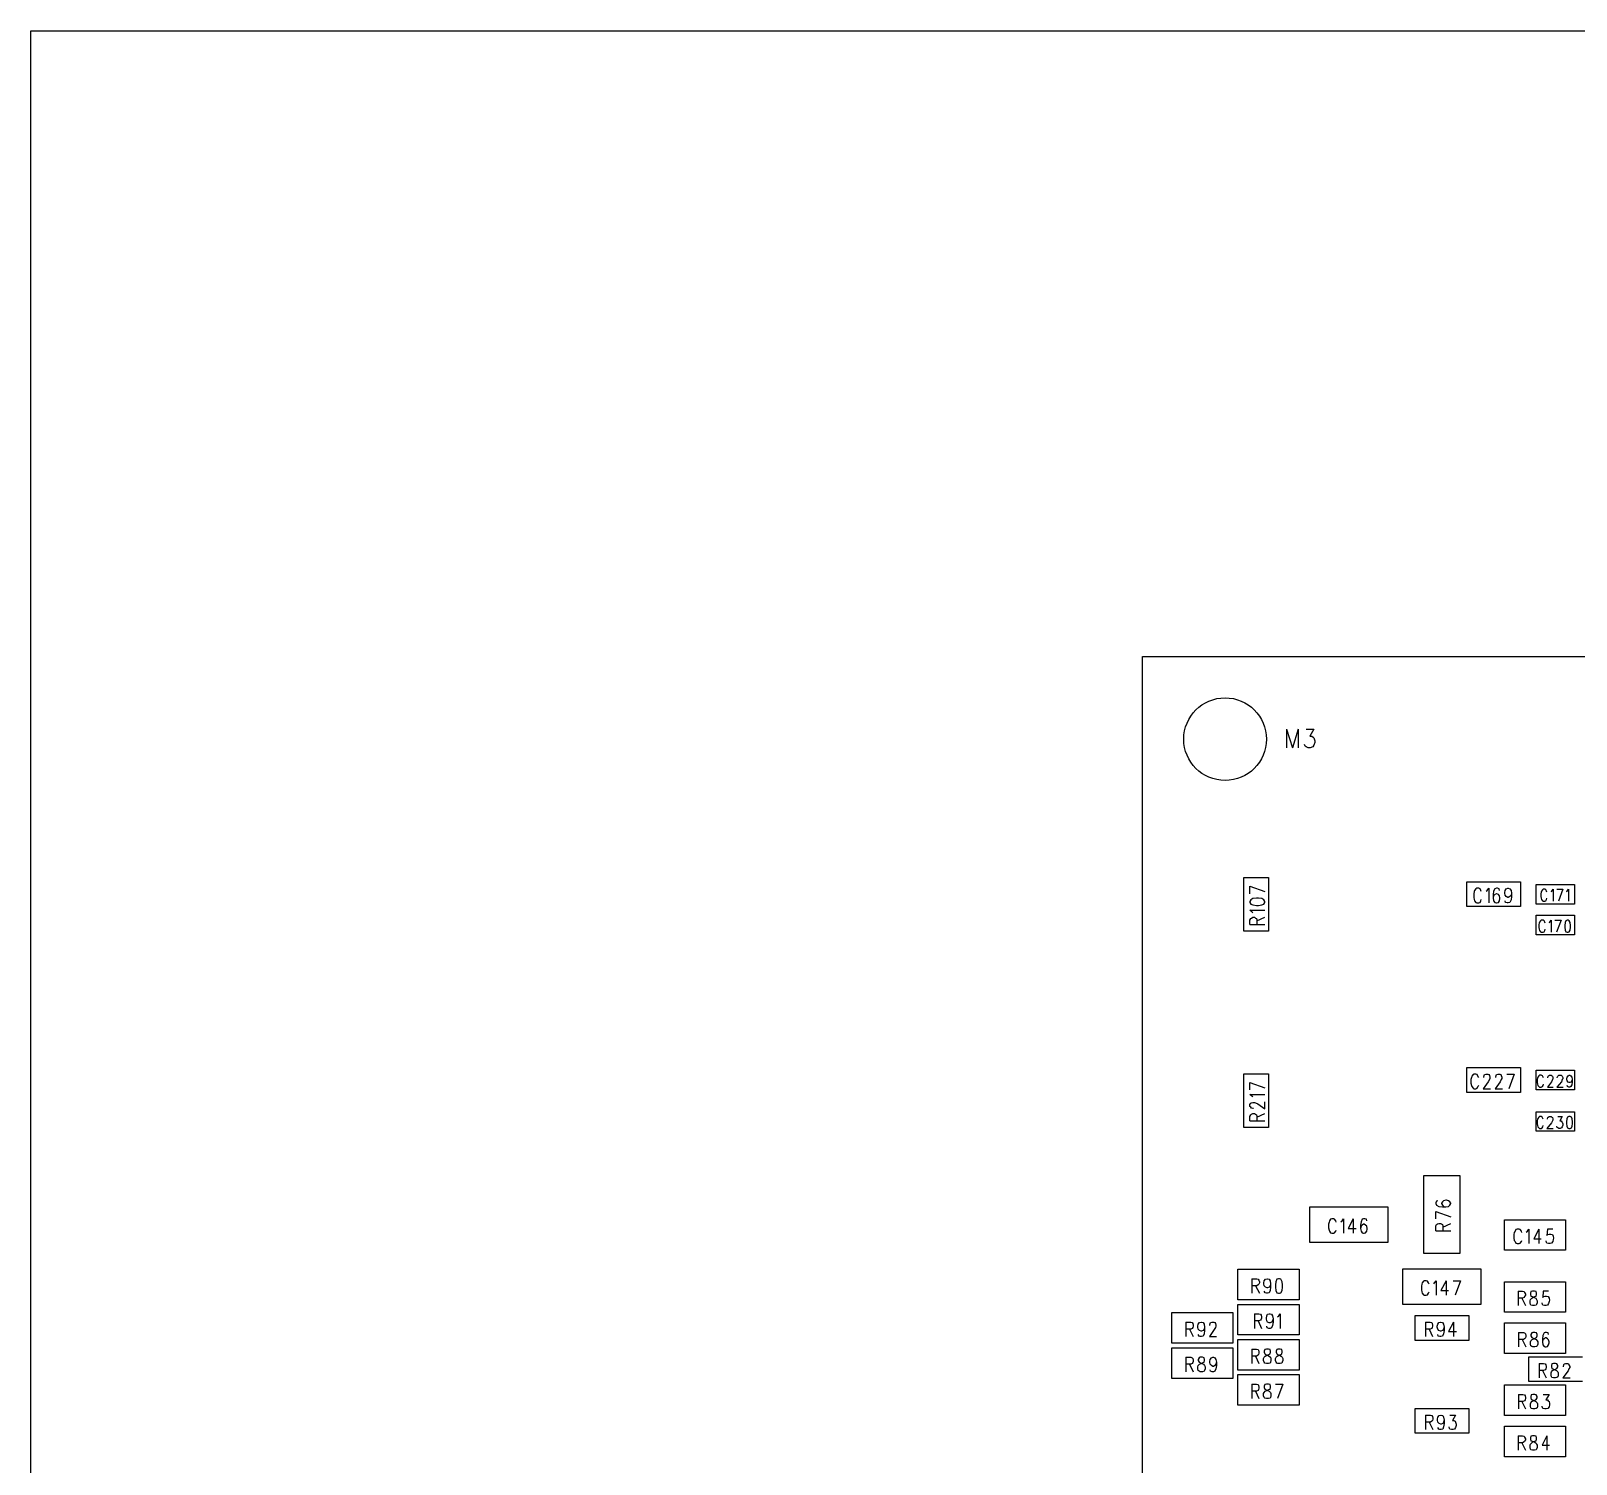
# Model space of a CAD drawing. Extents: x 11.9 to 28.1, y 10.8 to 21.2.
# Drawn here: x 11.892 to 15.631, y 17.73 to 21.199 of the extents above; entities that cross this region are included whole.
import ezdxf

# ---------------------------------------------------------------- set-up
doc = ezdxf.new("R2010")
doc.units = 0
doc.header["$MEASUREMENT"] = 0
doc.layers.add('LAYNR1', color=2, linetype='Continuous')

msp = doc.modelspace()

# ---------------------------------------------------------------- linework, layer by layer
at = {"layer": 'LAYNR1', "color": 7}
for points in [[(11.892, 21.199), (28.092, 21.199)], [(11.892, 10.799), (11.892, 21.199)], [(14.582, 14.285), (14.582, 19.685)], [(14.582, 19.685), (24.932, 19.685)], [(14.931, 19.509), (14.931, 19.464)], [(14.931, 19.509), (14.945, 19.464)], [(14.959, 19.509), (14.945, 19.464)], [(14.959, 19.509), (14.959, 19.464)], [(14.978, 19.509), (14.997, 19.509), (14.987, 19.492), (14.992, 19.492), (14.995, 19.49), (14.997, 19.488), (14.999, 19.481)], [(14.983, 19.464), (14.978, 19.466), (14.976, 19.468), (14.974, 19.472)], [(14.988, 19.464), (14.983, 19.464)], [(14.999, 19.481), (14.999, 19.477), (14.997, 19.47), (14.994, 19.466), (14.988, 19.464)], [(14.827, 19.02), (14.827, 19.15)], [(14.827, 19.15), (14.887, 19.15)], [(14.887, 19.15), (14.887, 19.02)], [(14.842, 19.129), (14.878, 19.116)], [(14.842, 19.111), (14.842, 19.129)], [(15.367, 19.14), (15.497, 19.14)], [(15.367, 19.08), (15.367, 19.14)], [(15.385, 19.116), (15.384, 19.111)], [(15.384, 19.111), (15.384, 19.102)], [(15.386, 19.119), (15.385, 19.116)], [(15.389, 19.123), (15.386, 19.119)], [(15.391, 19.124), (15.389, 19.123)], [(15.396, 19.124), (15.391, 19.124)], [(15.399, 19.123), (15.396, 19.124)], [(15.401, 19.119), (15.399, 19.123)], [(15.402, 19.116), (15.401, 19.119)], [(15.414, 19.117), (15.416, 19.119)], [(15.416, 19.119), (15.42, 19.124)], [(15.42, 19.124), (15.42, 19.089)], [(15.432, 19.117), (15.431, 19.109)], [(15.431, 19.109), (15.431, 19.101)], [(15.435, 19.123), (15.432, 19.117)], [(15.435, 19.109), (15.432, 19.106)], [(15.439, 19.124), (15.435, 19.123)], [(15.439, 19.111), (15.435, 19.109)], [(15.441, 19.124), (15.439, 19.124)], [(15.44, 19.111), (15.439, 19.111)], [(15.444, 19.109), (15.44, 19.111)], [(15.445, 19.123), (15.441, 19.124)], [(15.446, 19.106), (15.444, 19.109)], [(15.446, 19.119), (15.445, 19.123)], [(15.459, 19.114), (15.46, 19.119)], [(15.459, 19.112), (15.459, 19.114)], [(15.46, 19.107), (15.459, 19.112)], [(15.46, 19.119), (15.462, 19.123)], [(15.462, 19.123), (15.466, 19.124)], [(15.466, 19.124), (15.467, 19.124)], [(15.467, 19.124), (15.471, 19.123)], [(15.471, 19.123), (15.474, 19.119)], [(15.474, 19.119), (15.475, 19.112)], [(15.475, 19.112), (15.474, 19.107)], [(15.475, 19.112), (15.475, 19.104)], [(15.497, 19.14), (15.497, 19.08)], [(15.535, 19.133), (15.628, 19.133)], [(15.535, 19.086), (15.535, 19.133)], [(15.561, 19.115), (15.56, 19.117), (15.558, 19.12), (15.556, 19.122), (15.552, 19.122), (15.55, 19.12), (15.548, 19.117), (15.547, 19.115), (15.546, 19.111), (15.546, 19.104), (15.547, 19.1), (15.548, 19.097), (15.55, 19.094), (15.552, 19.093), (15.556, 19.093), (15.558, 19.094), (15.56, 19.097), (15.561, 19.1)], [(15.571, 19.116), (15.573, 19.117), (15.576, 19.122), (15.576, 19.093)], [(15.585, 19.122), (15.599, 19.122)], [(15.599, 19.122), (15.589, 19.093)], [(15.608, 19.116), (15.61, 19.117), (15.613, 19.122), (15.613, 19.093)], [(15.628, 19.133), (15.628, 19.086)], [(14.844, 19.096), (14.842, 19.092)], [(14.842, 19.092), (14.842, 19.09)], [(14.842, 19.09), (14.844, 19.086)], [(14.849, 19.099), (14.844, 19.096)], [(14.844, 19.086), (14.849, 19.084)], [(14.858, 19.1), (14.849, 19.099)], [(14.849, 19.084), (14.858, 19.082)], [(14.863, 19.1), (14.858, 19.1)], [(14.858, 19.082), (14.863, 19.082)], [(14.871, 19.099), (14.863, 19.1)], [(14.863, 19.082), (14.871, 19.084)], [(14.876, 19.096), (14.871, 19.099)], [(14.871, 19.084), (14.876, 19.086)], [(14.878, 19.092), (14.876, 19.096)], [(14.876, 19.086), (14.878, 19.09)], [(14.878, 19.09), (14.878, 19.092)], [(15.497, 19.08), (15.367, 19.08)], [(15.384, 19.102), (15.385, 19.097)], [(15.385, 19.097), (15.386, 19.094)], [(15.386, 19.094), (15.389, 19.09)], [(15.389, 19.09), (15.391, 19.089)], [(15.391, 19.089), (15.396, 19.089)], [(15.396, 19.089), (15.399, 19.09)], [(15.399, 19.09), (15.401, 19.094)], [(15.401, 19.094), (15.402, 19.097)], [(15.432, 19.106), (15.431, 19.101)], [(15.431, 19.101), (15.432, 19.094)], [(15.432, 19.094), (15.435, 19.09)], [(15.435, 19.09), (15.439, 19.089)], [(15.439, 19.089), (15.44, 19.089)], [(15.44, 19.089), (15.444, 19.09)], [(15.444, 19.09), (15.446, 19.094)], [(15.447, 19.101), (15.446, 19.106)], [(15.446, 19.094), (15.447, 19.099)], [(15.447, 19.099), (15.447, 19.101)], [(15.462, 19.104), (15.46, 19.107)], [(15.461, 19.09), (15.46, 19.094)], [(15.465, 19.089), (15.461, 19.09)], [(15.466, 19.102), (15.462, 19.104)], [(15.467, 19.089), (15.465, 19.089)], [(15.467, 19.102), (15.466, 19.102)], [(15.471, 19.104), (15.467, 19.102)], [(15.471, 19.09), (15.467, 19.089)], [(15.474, 19.107), (15.471, 19.104)], [(15.474, 19.096), (15.471, 19.09)], [(15.475, 19.104), (15.474, 19.096)], [(15.628, 19.086), (15.535, 19.086)], [(14.847, 19.067), (14.842, 19.071)], [(14.842, 19.071), (14.878, 19.071)], [(14.842, 19.047), (14.844, 19.051)], [(14.842, 19.036), (14.842, 19.047)], [(14.842, 19.036), (14.878, 19.036)], [(14.844, 19.051), (14.846, 19.052)], [(14.846, 19.052), (14.849, 19.054)], [(14.849, 19.065), (14.847, 19.067)], [(14.849, 19.054), (14.853, 19.054)], [(14.853, 19.054), (14.856, 19.052)], [(14.856, 19.052), (14.858, 19.051)], [(14.858, 19.051), (14.859, 19.047)], [(14.859, 19.045), (14.878, 19.054)], [(14.859, 19.047), (14.859, 19.036)], [(15.535, 19.059), (15.628, 19.059)], [(15.535, 19.011), (15.535, 19.059)], [(15.542, 19.04), (15.541, 19.036), (15.541, 19.029), (15.542, 19.025)], [(15.554, 19.045), (15.552, 19.047), (15.547, 19.047), (15.545, 19.045), (15.543, 19.042), (15.542, 19.04)], [(15.557, 19.04), (15.556, 19.042), (15.554, 19.045)], [(15.566, 19.041), (15.568, 19.042), (15.571, 19.047), (15.571, 19.018)], [(15.58, 19.047), (15.595, 19.047)], [(15.595, 19.047), (15.584, 19.018)], [(15.61, 19.047), (15.607, 19.045), (15.605, 19.041), (15.604, 19.034), (15.604, 19.03), (15.605, 19.023), (15.607, 19.019), (15.61, 19.018)], [(15.61, 19.018), (15.612, 19.018), (15.615, 19.019), (15.617, 19.023), (15.618, 19.03), (15.618, 19.034), (15.617, 19.041), (15.615, 19.045), (15.612, 19.047), (15.61, 19.047)], [(15.628, 19.059), (15.628, 19.011)], [(14.887, 19.02), (14.827, 19.02)], [(15.628, 19.011), (15.535, 19.011)], [(15.542, 19.025), (15.543, 19.022), (15.545, 19.019), (15.547, 19.018), (15.552, 19.018), (15.554, 19.019)], [(15.554, 19.019), (15.556, 19.022), (15.557, 19.025)], [(14.827, 18.545), (14.827, 18.675)], [(14.827, 18.675), (14.887, 18.675)], [(14.887, 18.675), (14.887, 18.545)], [(15.367, 18.69), (15.497, 18.69)], [(15.367, 18.63), (15.367, 18.69)], [(15.396, 18.666), (15.394, 18.669), (15.392, 18.673), (15.389, 18.674), (15.384, 18.674), (15.382, 18.673), (15.379, 18.669), (15.378, 18.666), (15.377, 18.661), (15.377, 18.652), (15.378, 18.647), (15.379, 18.644), (15.382, 18.64), (15.384, 18.639), (15.389, 18.639), (15.392, 18.64), (15.394, 18.644), (15.396, 18.647)], [(15.408, 18.666), (15.408, 18.667), (15.409, 18.671), (15.41, 18.673), (15.413, 18.674), (15.418, 18.674), (15.42, 18.673), (15.422, 18.671), (15.423, 18.667), (15.423, 18.664), (15.422, 18.661), (15.419, 18.656), (15.407, 18.639), (15.424, 18.639)], [(15.437, 18.666), (15.437, 18.667), (15.438, 18.671), (15.439, 18.673), (15.442, 18.674), (15.447, 18.674), (15.449, 18.673), (15.45, 18.671), (15.452, 18.667), (15.452, 18.664), (15.45, 18.661), (15.448, 18.656), (15.436, 18.639), (15.453, 18.639)], [(15.464, 18.674), (15.482, 18.674)], [(15.482, 18.674), (15.469, 18.639)], [(15.497, 18.69), (15.497, 18.63)], [(15.535, 18.684), (15.628, 18.684)], [(15.535, 18.636), (15.535, 18.684)], [(15.553, 18.665), (15.552, 18.667), (15.55, 18.67), (15.547, 18.672), (15.543, 18.672), (15.541, 18.67), (15.539, 18.667), (15.538, 18.665), (15.537, 18.661), (15.537, 18.654), (15.538, 18.65), (15.539, 18.647), (15.541, 18.644), (15.543, 18.643), (15.547, 18.643), (15.55, 18.644), (15.552, 18.647), (15.553, 18.65)], [(15.565, 18.67), (15.567, 18.672), (15.571, 18.672), (15.573, 18.67), (15.574, 18.669), (15.575, 18.666), (15.575, 18.663), (15.574, 18.661), (15.572, 18.656), (15.562, 18.643), (15.576, 18.643)], [(15.563, 18.665), (15.563, 18.666), (15.564, 18.669), (15.565, 18.67)], [(15.599, 18.663), (15.598, 18.661), (15.596, 18.656), (15.585, 18.643), (15.6, 18.643)], [(15.586, 18.665), (15.586, 18.666), (15.587, 18.669)], [(15.587, 18.669), (15.588, 18.67), (15.59, 18.672), (15.595, 18.672), (15.597, 18.67), (15.598, 18.669), (15.599, 18.666)], [(15.599, 18.666), (15.599, 18.663)], [(15.61, 18.658), (15.609, 18.662), (15.609, 18.663), (15.61, 18.667)], [(15.61, 18.667), (15.612, 18.67), (15.615, 18.672), (15.616, 18.672), (15.619, 18.67), (15.621, 18.667)], [(15.621, 18.667), (15.622, 18.662), (15.622, 18.655), (15.621, 18.648)], [(15.622, 18.662), (15.621, 18.658)], [(15.628, 18.684), (15.628, 18.636)], [(14.842, 18.654), (14.878, 18.641)], [(14.842, 18.636), (14.842, 18.654)], [(14.847, 18.621), (14.842, 18.625)], [(14.842, 18.625), (14.878, 18.625)], [(15.497, 18.63), (15.367, 18.63)], [(15.628, 18.636), (15.535, 18.636)], [(15.621, 18.658), (15.619, 18.655), (15.616, 18.654), (15.615, 18.654), (15.612, 18.655), (15.61, 18.658)], [(15.621, 18.648), (15.619, 18.644), (15.616, 18.643), (15.614, 18.643), (15.611, 18.644), (15.61, 18.647)], [(14.842, 18.601), (14.844, 18.604)], [(14.842, 18.596), (14.842, 18.601)], [(14.844, 18.594), (14.842, 18.596)], [(14.844, 18.604), (14.846, 18.605)], [(14.846, 18.592), (14.844, 18.594)], [(14.846, 18.605), (14.849, 18.606)], [(14.849, 18.591), (14.846, 18.592)], [(14.849, 18.619), (14.847, 18.621)], [(14.849, 18.606), (14.853, 18.606)], [(14.851, 18.591), (14.849, 18.591)], [(14.853, 18.606), (14.856, 18.605)], [(14.856, 18.605), (14.861, 18.602)], [(14.861, 18.602), (14.878, 18.59)], [(14.878, 18.59), (14.878, 18.607)], [(14.842, 18.572), (14.844, 18.576)], [(14.842, 18.561), (14.842, 18.572)], [(14.842, 18.561), (14.878, 18.561)], [(14.844, 18.576), (14.846, 18.577)], [(14.846, 18.577), (14.849, 18.579)], [(14.849, 18.579), (14.853, 18.579)], [(14.853, 18.579), (14.856, 18.577)], [(14.856, 18.577), (14.858, 18.576)], [(14.858, 18.576), (14.859, 18.572)], [(14.859, 18.57), (14.878, 18.579)], [(14.859, 18.572), (14.859, 18.561)], [(15.535, 18.583), (15.628, 18.583)], [(15.535, 18.536), (15.535, 18.583)], [(15.552, 18.565), (15.551, 18.567), (15.549, 18.57), (15.547, 18.572), (15.543, 18.572), (15.541, 18.57), (15.539, 18.567), (15.538, 18.565), (15.537, 18.561), (15.537, 18.554), (15.538, 18.55), (15.539, 18.547), (15.541, 18.544), (15.543, 18.543), (15.547, 18.543), (15.549, 18.544), (15.551, 18.547), (15.552, 18.55)], [(15.562, 18.565), (15.562, 18.566), (15.563, 18.569), (15.564, 18.57), (15.566, 18.572), (15.571, 18.572), (15.573, 18.57), (15.574, 18.569), (15.575, 18.566), (15.575, 18.563), (15.574, 18.561), (15.572, 18.556), (15.561, 18.543), (15.576, 18.543)], [(15.587, 18.572), (15.598, 18.572), (15.592, 18.561), (15.595, 18.561), (15.597, 18.559), (15.598, 18.558), (15.599, 18.554), (15.599, 18.551), (15.598, 18.547), (15.596, 18.544), (15.593, 18.543), (15.59, 18.543), (15.587, 18.544), (15.586, 18.545), (15.585, 18.548)], [(15.628, 18.583), (15.628, 18.536)], [(14.887, 18.545), (14.827, 18.545)], [(15.628, 18.536), (15.535, 18.536)], [(15.263, 18.24), (15.263, 18.429)], [(15.263, 18.429), (15.35, 18.429)], [(15.35, 18.429), (15.35, 18.24)], [(15.297, 18.368), (15.294, 18.367), (15.292, 18.363), (15.292, 18.361), (15.294, 18.357), (15.299, 18.354), (15.308, 18.353), (15.316, 18.353), (15.323, 18.354), (15.326, 18.357), (15.328, 18.361), (15.328, 18.362), (15.326, 18.365), (15.323, 18.368), (15.318, 18.369), (15.316, 18.369), (15.311, 18.368), (15.308, 18.365), (15.306, 18.362), (15.306, 18.361), (15.308, 18.357), (15.311, 18.354), (15.316, 18.353)], [(14.987, 18.353), (15.176, 18.353)], [(14.987, 18.267), (14.987, 18.353)], [(15.04, 18.324), (15.037, 18.323)], [(15.045, 18.324), (15.04, 18.324)], [(15.047, 18.323), (15.045, 18.324)], [(15.065, 18.319), (15.069, 18.324)], [(15.069, 18.324), (15.069, 18.289)], [(15.092, 18.324), (15.08, 18.301)], [(15.092, 18.324), (15.092, 18.289)], [(15.117, 18.324), (15.114, 18.323)], [(15.12, 18.324), (15.117, 18.324)], [(15.124, 18.323), (15.12, 18.324)], [(15.176, 18.353), (15.176, 18.267)], [(15.292, 18.342), (15.328, 18.329)], [(15.292, 18.324), (15.292, 18.342)], [(15.034, 18.316), (15.032, 18.311)], [(15.032, 18.311), (15.032, 18.302)], [(15.032, 18.302), (15.034, 18.297)], [(15.035, 18.319), (15.034, 18.316)], [(15.034, 18.297), (15.035, 18.294)], [(15.037, 18.323), (15.035, 18.319)], [(15.035, 18.294), (15.037, 18.29)], [(15.037, 18.29), (15.04, 18.289)], [(15.04, 18.289), (15.045, 18.289)], [(15.045, 18.289), (15.047, 18.29)], [(15.05, 18.319), (15.047, 18.323)], [(15.047, 18.29), (15.05, 18.294)], [(15.051, 18.316), (15.05, 18.319)], [(15.05, 18.294), (15.051, 18.297)], [(15.062, 18.317), (15.065, 18.319)], [(15.08, 18.301), (15.099, 18.301)], [(15.111, 18.317), (15.11, 18.309)], [(15.11, 18.309), (15.11, 18.301)], [(15.111, 18.306), (15.11, 18.301)], [(15.11, 18.301), (15.111, 18.294)], [(15.114, 18.323), (15.111, 18.317)], [(15.114, 18.309), (15.111, 18.306)], [(15.111, 18.294), (15.114, 18.29)], [(15.117, 18.311), (15.114, 18.309)], [(15.114, 18.29), (15.117, 18.289)], [(15.119, 18.311), (15.117, 18.311)], [(15.117, 18.289), (15.119, 18.289)], [(15.122, 18.309), (15.119, 18.311)], [(15.119, 18.289), (15.122, 18.29)], [(15.125, 18.306), (15.122, 18.309)], [(15.122, 18.29), (15.125, 18.294)], [(15.125, 18.319), (15.124, 18.323)], [(15.126, 18.301), (15.125, 18.306)], [(15.125, 18.294), (15.126, 18.299)], [(15.126, 18.299), (15.126, 18.301)], [(15.292, 18.295), (15.292, 18.307), (15.294, 18.31), (15.296, 18.312), (15.299, 18.313), (15.303, 18.313), (15.306, 18.312), (15.308, 18.31), (15.309, 18.307), (15.309, 18.295)], [(15.292, 18.295), (15.328, 18.295)], [(15.309, 18.304), (15.328, 18.313)], [(15.458, 18.248), (15.458, 18.322)], [(15.458, 18.322), (15.606, 18.322)], [(15.482, 18.291), (15.481, 18.286)], [(15.484, 18.294), (15.482, 18.291)], [(15.486, 18.298), (15.484, 18.294)], [(15.489, 18.299), (15.486, 18.298)], [(15.494, 18.299), (15.489, 18.299)], [(15.496, 18.298), (15.494, 18.299)], [(15.499, 18.294), (15.496, 18.298)], [(15.5, 18.291), (15.499, 18.294)], [(15.511, 18.292), (15.514, 18.294)], [(15.514, 18.294), (15.517, 18.299)], [(15.517, 18.299), (15.517, 18.264)], [(15.541, 18.299), (15.529, 18.276)], [(15.541, 18.299), (15.541, 18.264)], [(15.562, 18.299), (15.561, 18.284)], [(15.575, 18.299), (15.562, 18.299)], [(15.562, 18.286), (15.566, 18.287)], [(15.566, 18.287), (15.57, 18.287)], [(15.57, 18.287), (15.574, 18.286)], [(15.606, 18.322), (15.606, 18.248)], [(15.176, 18.267), (14.987, 18.267)], [(15.481, 18.286), (15.481, 18.277)], [(15.481, 18.277), (15.482, 18.272)], [(15.482, 18.272), (15.484, 18.269)], [(15.484, 18.269), (15.486, 18.265)], [(15.486, 18.265), (15.489, 18.264)], [(15.489, 18.264), (15.494, 18.264)], [(15.494, 18.264), (15.496, 18.265)], [(15.496, 18.265), (15.499, 18.269)], [(15.499, 18.269), (15.5, 18.272)], [(15.529, 18.276), (15.547, 18.276)], [(15.56, 18.267), (15.559, 18.271)], [(15.561, 18.265), (15.56, 18.267)], [(15.561, 18.284), (15.562, 18.286)], [(15.565, 18.264), (15.561, 18.265)], [(15.569, 18.264), (15.565, 18.264)], [(15.572, 18.265), (15.569, 18.264)], [(15.575, 18.269), (15.572, 18.265)], [(15.574, 18.286), (15.576, 18.282)], [(15.576, 18.274), (15.575, 18.269)], [(15.576, 18.282), (15.577, 18.277)], [(15.577, 18.277), (15.576, 18.274)], [(15.35, 18.24), (15.263, 18.24)], [(15.606, 18.248), (15.458, 18.248)], [(14.813, 18.128), (14.813, 18.202)], [(14.813, 18.202), (14.961, 18.202)], [(14.847, 18.179), (14.847, 18.144)], [(14.847, 18.179), (14.859, 18.179)], [(14.859, 18.179), (14.862, 18.178)], [(14.862, 18.178), (14.864, 18.176)], [(14.864, 18.176), (14.865, 18.172)], [(14.876, 18.169), (14.877, 18.174)], [(14.877, 18.174), (14.88, 18.178)], [(14.88, 18.178), (14.884, 18.179)], [(14.884, 18.179), (14.885, 18.179)], [(14.885, 18.179), (14.889, 18.178)], [(14.889, 18.178), (14.891, 18.174)], [(14.891, 18.174), (14.892, 18.167)], [(14.907, 18.178), (14.905, 18.172)], [(14.911, 18.179), (14.907, 18.178)], [(14.914, 18.179), (14.911, 18.179)], [(14.917, 18.178), (14.914, 18.179)], [(14.92, 18.172), (14.917, 18.178)], [(14.961, 18.202), (14.961, 18.128)], [(15.212, 18.117), (15.212, 18.203)], [(15.212, 18.203), (15.401, 18.203)], [(15.276, 18.166), (15.274, 18.169), (15.272, 18.173), (15.269, 18.174), (15.264, 18.174), (15.262, 18.173), (15.259, 18.169), (15.258, 18.166), (15.257, 18.161), (15.257, 18.152), (15.258, 18.147), (15.259, 18.144), (15.262, 18.14), (15.264, 18.139), (15.269, 18.139), (15.272, 18.14), (15.274, 18.144), (15.276, 18.147)], [(15.287, 18.167), (15.289, 18.169), (15.293, 18.174), (15.293, 18.139)], [(15.317, 18.174), (15.304, 18.151), (15.323, 18.151)], [(15.317, 18.174), (15.317, 18.139)], [(15.334, 18.174), (15.352, 18.174)], [(15.352, 18.174), (15.339, 18.139)], [(15.401, 18.203), (15.401, 18.117)], [(14.859, 18.162), (14.847, 18.162)], [(14.856, 18.162), (14.865, 18.144)], [(14.862, 18.164), (14.859, 18.162)], [(14.864, 18.166), (14.862, 18.164)], [(14.865, 18.169), (14.864, 18.166)], [(14.865, 18.172), (14.865, 18.169)], [(14.876, 18.167), (14.876, 18.169)], [(14.877, 18.162), (14.876, 18.167)], [(14.88, 18.159), (14.877, 18.162)], [(14.879, 18.145), (14.877, 18.149)], [(14.882, 18.144), (14.879, 18.145)], [(14.884, 18.157), (14.88, 18.159)], [(14.885, 18.144), (14.882, 18.144)], [(14.885, 18.157), (14.884, 18.157)], [(14.889, 18.159), (14.885, 18.157)], [(14.889, 18.145), (14.885, 18.144)], [(14.891, 18.162), (14.889, 18.159)], [(14.891, 18.151), (14.889, 18.145)], [(14.892, 18.167), (14.891, 18.162)], [(14.892, 18.159), (14.891, 18.151)], [(14.892, 18.167), (14.892, 18.159)], [(14.905, 18.172), (14.904, 18.164)], [(14.904, 18.164), (14.904, 18.159)], [(14.904, 18.159), (14.905, 18.151)], [(14.905, 18.151), (14.907, 18.145)], [(14.907, 18.145), (14.911, 18.144)], [(14.911, 18.144), (14.914, 18.144)], [(14.914, 18.144), (14.917, 18.145)], [(14.917, 18.145), (14.92, 18.151)], [(14.921, 18.164), (14.92, 18.172)], [(14.92, 18.151), (14.921, 18.159)], [(14.921, 18.159), (14.921, 18.164)], [(15.458, 18.172), (15.606, 18.172)], [(15.458, 18.098), (15.458, 18.172)], [(15.491, 18.149), (15.491, 18.114)], [(15.491, 18.149), (15.502, 18.149)], [(15.502, 18.149), (15.506, 18.148)], [(15.506, 18.148), (15.507, 18.146)], [(15.507, 18.146), (15.509, 18.142)], [(15.509, 18.139), (15.507, 18.136)], [(15.509, 18.142), (15.509, 18.139)], [(15.522, 18.148), (15.521, 18.144)], [(15.521, 18.144), (15.521, 18.141)], [(15.521, 18.141), (15.522, 18.137)], [(15.526, 18.149), (15.522, 18.148)], [(15.522, 18.137), (15.525, 18.136)], [(15.531, 18.149), (15.526, 18.149)], [(15.535, 18.148), (15.531, 18.149)], [(15.532, 18.136), (15.535, 18.137)], [(15.536, 18.144), (15.535, 18.148)], [(15.535, 18.137), (15.536, 18.141)], [(15.536, 18.141), (15.536, 18.144)], [(15.552, 18.149), (15.551, 18.134)], [(15.565, 18.149), (15.552, 18.149)], [(15.552, 18.136), (15.556, 18.137)], [(15.556, 18.137), (15.56, 18.137)], [(15.56, 18.137), (15.564, 18.136)], [(15.606, 18.172), (15.606, 18.098)], [(14.961, 18.128), (14.813, 18.128)], [(14.813, 18.043), (14.813, 18.117)], [(14.813, 18.117), (14.961, 18.117)], [(14.961, 18.117), (14.961, 18.043)], [(15.401, 18.117), (15.212, 18.117)], [(15.502, 18.132), (15.491, 18.132)], [(15.5, 18.132), (15.509, 18.114)], [(15.506, 18.134), (15.502, 18.132)], [(15.507, 18.136), (15.506, 18.134)], [(15.52, 18.126), (15.521, 18.129)], [(15.52, 18.121), (15.52, 18.126)], [(15.521, 18.117), (15.52, 18.121)], [(15.521, 18.129), (15.524, 18.132)], [(15.522, 18.115), (15.521, 18.117)], [(15.526, 18.114), (15.522, 18.115)], [(15.524, 18.132), (15.527, 18.134)], [(15.525, 18.136), (15.53, 18.134)], [(15.531, 18.114), (15.526, 18.114)], [(15.527, 18.134), (15.532, 18.136)], [(15.53, 18.134), (15.534, 18.132)], [(15.535, 18.115), (15.531, 18.114)], [(15.534, 18.132), (15.536, 18.129)], [(15.536, 18.117), (15.535, 18.115)], [(15.536, 18.129), (15.537, 18.126)], [(15.537, 18.121), (15.536, 18.117)], [(15.537, 18.126), (15.537, 18.121)], [(15.55, 18.117), (15.549, 18.121)], [(15.551, 18.115), (15.55, 18.117)], [(15.551, 18.134), (15.552, 18.136)], [(15.555, 18.114), (15.551, 18.115)], [(15.559, 18.114), (15.555, 18.114)], [(15.562, 18.115), (15.559, 18.114)], [(15.565, 18.119), (15.562, 18.115)], [(15.564, 18.136), (15.566, 18.132)], [(15.566, 18.124), (15.565, 18.119)], [(15.566, 18.132), (15.567, 18.127)], [(15.567, 18.127), (15.566, 18.124)], [(14.653, 18.023), (14.653, 18.097)], [(14.653, 18.097), (14.801, 18.097)], [(14.687, 18.074), (14.687, 18.039)], [(14.687, 18.074), (14.699, 18.074)], [(14.699, 18.074), (14.702, 18.073)], [(14.702, 18.073), (14.704, 18.071)], [(14.704, 18.071), (14.705, 18.067)], [(14.705, 18.064), (14.704, 18.061)], [(14.705, 18.067), (14.705, 18.064)], [(14.716, 18.064), (14.717, 18.069)], [(14.716, 18.062), (14.716, 18.064)], [(14.717, 18.057), (14.716, 18.062)], [(14.717, 18.069), (14.72, 18.073)], [(14.72, 18.073), (14.724, 18.074)], [(14.724, 18.074), (14.725, 18.074)], [(14.725, 18.074), (14.729, 18.073)], [(14.729, 18.073), (14.731, 18.069)], [(14.731, 18.069), (14.732, 18.062)], [(14.732, 18.062), (14.731, 18.057)], [(14.732, 18.062), (14.732, 18.054)], [(14.745, 18.067), (14.746, 18.071)], [(14.745, 18.066), (14.745, 18.067)], [(14.746, 18.071), (14.747, 18.073)], [(14.747, 18.073), (14.75, 18.074)], [(14.75, 18.074), (14.755, 18.074)], [(14.755, 18.074), (14.757, 18.073)], [(14.757, 18.073), (14.759, 18.071)], [(14.759, 18.071), (14.76, 18.067)], [(14.76, 18.064), (14.759, 18.061)], [(14.76, 18.067), (14.76, 18.064)], [(14.801, 18.097), (14.801, 18.023)], [(14.853, 18.094), (14.853, 18.059)], [(14.853, 18.094), (14.864, 18.094), (14.868, 18.093), (14.869, 18.091), (14.87, 18.087), (14.87, 18.084), (14.869, 18.081), (14.868, 18.079), (14.864, 18.077), (14.853, 18.077)], [(14.862, 18.077), (14.87, 18.059)], [(14.898, 18.082), (14.897, 18.077), (14.894, 18.074), (14.891, 18.072), (14.889, 18.072), (14.885, 18.074), (14.883, 18.077), (14.882, 18.082), (14.882, 18.084), (14.883, 18.089), (14.885, 18.093), (14.889, 18.094), (14.891, 18.094), (14.894, 18.093), (14.897, 18.089), (14.898, 18.082), (14.898, 18.074), (14.897, 18.066), (14.894, 18.06), (14.891, 18.059), (14.888, 18.059), (14.884, 18.06), (14.883, 18.064)], [(14.909, 18.087), (14.912, 18.089), (14.915, 18.094), (14.915, 18.059)], [(15.242, 18.09), (15.372, 18.09)], [(15.242, 18.03), (15.242, 18.09)], [(15.267, 18.074), (15.267, 18.039)], [(15.267, 18.074), (15.278, 18.074), (15.282, 18.073), (15.283, 18.071), (15.284, 18.067), (15.284, 18.064), (15.283, 18.061), (15.282, 18.059), (15.278, 18.057), (15.267, 18.057)], [(15.312, 18.062), (15.311, 18.057), (15.308, 18.054), (15.304, 18.052), (15.303, 18.052), (15.299, 18.054), (15.297, 18.057), (15.295, 18.062), (15.295, 18.064), (15.297, 18.069), (15.299, 18.073), (15.303, 18.074), (15.304, 18.074), (15.308, 18.073), (15.311, 18.069), (15.312, 18.062), (15.312, 18.054), (15.311, 18.046), (15.308, 18.04), (15.304, 18.039), (15.302, 18.039), (15.298, 18.04), (15.297, 18.044)], [(15.335, 18.074), (15.323, 18.051), (15.342, 18.051)], [(15.335, 18.074), (15.335, 18.039)], [(15.372, 18.09), (15.372, 18.03)], [(15.606, 18.098), (15.458, 18.098)], [(15.458, 18.072), (15.606, 18.072)], [(15.458, 17.998), (15.458, 18.072)], [(15.606, 18.072), (15.606, 17.998)], [(14.699, 18.057), (14.687, 18.057)], [(14.696, 18.057), (14.705, 18.039)], [(14.702, 18.059), (14.699, 18.057)], [(14.704, 18.061), (14.702, 18.059)], [(14.72, 18.054), (14.717, 18.057)], [(14.719, 18.04), (14.717, 18.044)], [(14.722, 18.039), (14.719, 18.04)], [(14.724, 18.052), (14.72, 18.054)], [(14.725, 18.039), (14.722, 18.039)], [(14.725, 18.052), (14.724, 18.052)], [(14.729, 18.054), (14.725, 18.052)], [(14.729, 18.04), (14.725, 18.039)], [(14.731, 18.057), (14.729, 18.054)], [(14.731, 18.046), (14.729, 18.04)], [(14.732, 18.054), (14.731, 18.046)], [(14.756, 18.056), (14.744, 18.039)], [(14.744, 18.039), (14.761, 18.039)], [(14.759, 18.061), (14.756, 18.056)], [(14.961, 18.043), (14.813, 18.043)], [(14.813, 17.958), (14.813, 18.032)], [(14.813, 18.032), (14.961, 18.032)], [(14.961, 18.032), (14.961, 17.958)], [(15.372, 18.03), (15.242, 18.03)], [(15.276, 18.057), (15.284, 18.039)], [(15.492, 18.049), (15.492, 18.014)], [(15.492, 18.049), (15.504, 18.049)], [(15.504, 18.032), (15.492, 18.032)], [(15.501, 18.032), (15.51, 18.014)], [(15.504, 18.049), (15.507, 18.048)], [(15.507, 18.034), (15.504, 18.032)], [(15.507, 18.048), (15.509, 18.046)], [(15.509, 18.036), (15.507, 18.034)], [(15.509, 18.046), (15.51, 18.042)], [(15.51, 18.039), (15.509, 18.036)], [(15.51, 18.042), (15.51, 18.039)], [(15.521, 18.026), (15.522, 18.029)], [(15.521, 18.021), (15.521, 18.026)], [(15.524, 18.048), (15.522, 18.044)], [(15.522, 18.044), (15.522, 18.041)], [(15.522, 18.041), (15.524, 18.037)], [(15.522, 18.029), (15.525, 18.032)], [(15.527, 18.049), (15.524, 18.048)], [(15.524, 18.037), (15.526, 18.036)], [(15.525, 18.032), (15.529, 18.034)], [(15.526, 18.036), (15.531, 18.034)], [(15.532, 18.049), (15.527, 18.049)], [(15.529, 18.034), (15.534, 18.036)], [(15.531, 18.034), (15.535, 18.032)], [(15.536, 18.048), (15.532, 18.049)], [(15.534, 18.036), (15.536, 18.037)], [(15.535, 18.032), (15.537, 18.029)], [(15.537, 18.044), (15.536, 18.048)], [(15.536, 18.037), (15.537, 18.041)], [(15.537, 18.041), (15.537, 18.044)], [(15.537, 18.029), (15.539, 18.026)], [(15.539, 18.026), (15.539, 18.021)], [(15.551, 18.042), (15.55, 18.034)], [(15.55, 18.034), (15.55, 18.026)], [(15.551, 18.031), (15.55, 18.026)], [(15.55, 18.026), (15.551, 18.019)], [(15.554, 18.048), (15.551, 18.042)], [(15.554, 18.034), (15.551, 18.031)], [(15.557, 18.049), (15.554, 18.048)], [(15.557, 18.036), (15.554, 18.034)], [(15.56, 18.049), (15.557, 18.049)], [(15.559, 18.036), (15.557, 18.036)], [(15.562, 18.034), (15.559, 18.036)], [(15.564, 18.048), (15.56, 18.049)], [(15.565, 18.031), (15.562, 18.034)], [(15.565, 18.044), (15.564, 18.048)], [(15.566, 18.026), (15.565, 18.031)], [(15.566, 18.024), (15.566, 18.026)], [(14.801, 18.023), (14.653, 18.023)], [(14.653, 17.938), (14.653, 18.012)], [(14.653, 18.012), (14.801, 18.012)], [(14.687, 17.989), (14.687, 17.954)], [(14.687, 17.989), (14.699, 17.989)], [(14.699, 17.989), (14.702, 17.988)], [(14.702, 17.988), (14.704, 17.986)], [(14.719, 17.988), (14.717, 17.984)], [(14.722, 17.989), (14.719, 17.988)], [(14.727, 17.989), (14.722, 17.989)], [(14.731, 17.988), (14.727, 17.989)], [(14.732, 17.984), (14.731, 17.988)], [(14.746, 17.984), (14.749, 17.988)], [(14.749, 17.988), (14.752, 17.989)], [(14.752, 17.989), (14.754, 17.989)], [(14.754, 17.989), (14.757, 17.988)], [(14.757, 17.988), (14.76, 17.984)], [(14.801, 18.012), (14.801, 17.938)], [(14.847, 18.009), (14.847, 17.974)], [(14.847, 18.009), (14.858, 18.009), (14.862, 18.008), (14.863, 18.006), (14.864, 18.002), (14.864, 17.999), (14.863, 17.996), (14.862, 17.994), (14.858, 17.992), (14.847, 17.992)], [(14.856, 17.992), (14.864, 17.974)], [(15.606, 17.998), (15.458, 17.998)], [(15.517, 17.99), (15.647, 17.99)], [(15.517, 17.93), (15.517, 17.99)], [(15.522, 18.017), (15.521, 18.021)], [(15.524, 18.015), (15.522, 18.017)], [(15.527, 18.014), (15.524, 18.015)], [(15.532, 18.014), (15.527, 18.014)], [(15.536, 18.015), (15.532, 18.014)], [(15.537, 18.017), (15.536, 18.015)], [(15.539, 18.021), (15.537, 18.017)], [(15.551, 18.019), (15.554, 18.015)], [(15.554, 18.015), (15.557, 18.014)], [(15.557, 18.014), (15.559, 18.014)], [(15.559, 18.014), (15.562, 18.015)], [(15.562, 18.015), (15.565, 18.019)], [(15.565, 18.019), (15.566, 18.024)], [(14.699, 17.972), (14.687, 17.972)], [(14.696, 17.972), (14.705, 17.954)], [(14.702, 17.974), (14.699, 17.972)], [(14.704, 17.976), (14.702, 17.974)], [(14.704, 17.986), (14.705, 17.982)], [(14.705, 17.979), (14.704, 17.976)], [(14.705, 17.982), (14.705, 17.979)], [(14.716, 17.966), (14.717, 17.969)], [(14.716, 17.961), (14.716, 17.966)], [(14.717, 17.957), (14.716, 17.961)], [(14.717, 17.984), (14.717, 17.981)], [(14.717, 17.981), (14.719, 17.977)], [(14.717, 17.969), (14.72, 17.972)], [(14.719, 17.955), (14.717, 17.957)], [(14.719, 17.977), (14.721, 17.976)], [(14.722, 17.954), (14.719, 17.955)], [(14.72, 17.972), (14.724, 17.974)], [(14.721, 17.976), (14.726, 17.974)], [(14.727, 17.954), (14.722, 17.954)], [(14.724, 17.974), (14.729, 17.976)], [(14.726, 17.974), (14.73, 17.972)], [(14.731, 17.955), (14.727, 17.954)], [(14.729, 17.976), (14.731, 17.977)], [(14.73, 17.972), (14.732, 17.969)], [(14.731, 17.977), (14.732, 17.981)], [(14.732, 17.957), (14.731, 17.955)], [(14.732, 17.981), (14.732, 17.984)], [(14.732, 17.969), (14.734, 17.966)], [(14.734, 17.961), (14.732, 17.957)], [(14.734, 17.966), (14.734, 17.961)], [(14.745, 17.979), (14.746, 17.984)], [(14.745, 17.977), (14.745, 17.979)], [(14.746, 17.972), (14.745, 17.977)], [(14.749, 17.969), (14.746, 17.972)], [(14.747, 17.955), (14.746, 17.959)], [(14.751, 17.954), (14.747, 17.955)], [(14.752, 17.967), (14.749, 17.969)], [(14.754, 17.954), (14.751, 17.954)], [(14.754, 17.967), (14.752, 17.967)], [(14.757, 17.969), (14.754, 17.967)], [(14.757, 17.955), (14.754, 17.954)], [(14.76, 17.972), (14.757, 17.969)], [(14.76, 17.961), (14.757, 17.955)], [(14.76, 17.984), (14.761, 17.977)], [(14.761, 17.977), (14.76, 17.972)], [(14.761, 17.969), (14.76, 17.961)], [(14.761, 17.977), (14.761, 17.969)], [(14.961, 17.958), (14.813, 17.958)], [(15.542, 17.974), (15.542, 17.939)], [(15.542, 17.974), (15.553, 17.974), (15.557, 17.973), (15.558, 17.971), (15.559, 17.967), (15.559, 17.964), (15.558, 17.961), (15.557, 17.959), (15.553, 17.957), (15.542, 17.957)], [(15.55, 17.957), (15.559, 17.939)], [(15.601, 17.966), (15.601, 17.967), (15.602, 17.971), (15.603, 17.973), (15.606, 17.974), (15.611, 17.974), (15.613, 17.973), (15.614, 17.971), (15.616, 17.967), (15.616, 17.964), (15.614, 17.961), (15.612, 17.956), (15.599, 17.939), (15.617, 17.939)], [(14.801, 17.938), (14.653, 17.938)], [(14.813, 17.873), (14.813, 17.947)], [(14.813, 17.947), (14.961, 17.947)], [(14.847, 17.924), (14.847, 17.889)], [(14.847, 17.924), (14.858, 17.924), (14.862, 17.923), (14.863, 17.921), (14.864, 17.917), (14.864, 17.914), (14.863, 17.911), (14.862, 17.909), (14.858, 17.907), (14.847, 17.907)], [(14.904, 17.924), (14.922, 17.924)], [(14.922, 17.924), (14.909, 17.889)], [(14.961, 17.947), (14.961, 17.873)], [(15.458, 17.922), (15.606, 17.922)], [(15.458, 17.848), (15.458, 17.922)], [(15.647, 17.93), (15.517, 17.93)], [(15.606, 17.922), (15.606, 17.848)], [(14.856, 17.907), (14.864, 17.889)], [(15.492, 17.899), (15.492, 17.864)], [(15.492, 17.899), (15.503, 17.899), (15.507, 17.898), (15.508, 17.896), (15.509, 17.892), (15.509, 17.889), (15.508, 17.886), (15.507, 17.884), (15.503, 17.882), (15.492, 17.882)], [(15.5, 17.882), (15.509, 17.864)], [(15.552, 17.899), (15.566, 17.899), (15.558, 17.886), (15.562, 17.886), (15.564, 17.884), (15.566, 17.882), (15.567, 17.877), (15.567, 17.874), (15.566, 17.869), (15.563, 17.865), (15.559, 17.864), (15.556, 17.864), (15.552, 17.865), (15.55, 17.867), (15.549, 17.871)], [(14.961, 17.873), (14.813, 17.873)], [(15.242, 17.865), (15.372, 17.865)], [(15.242, 17.805), (15.242, 17.865)], [(15.267, 17.849), (15.267, 17.814)], [(15.267, 17.849), (15.279, 17.849)], [(15.279, 17.849), (15.282, 17.848)], [(15.282, 17.848), (15.284, 17.846)], [(15.284, 17.846), (15.285, 17.842)], [(15.285, 17.839), (15.284, 17.836)], [(15.285, 17.842), (15.285, 17.839)], [(15.296, 17.839), (15.297, 17.844)], [(15.296, 17.837), (15.296, 17.839)], [(15.297, 17.844), (15.3, 17.848)], [(15.3, 17.848), (15.304, 17.849)], [(15.304, 17.849), (15.305, 17.849)], [(15.305, 17.849), (15.309, 17.848)], [(15.309, 17.848), (15.311, 17.844)], [(15.311, 17.844), (15.312, 17.837)], [(15.326, 17.849), (15.34, 17.849)], [(15.34, 17.849), (15.332, 17.836)], [(15.372, 17.865), (15.372, 17.805)], [(15.606, 17.848), (15.458, 17.848)], [(15.372, 17.805), (15.242, 17.805)], [(15.279, 17.832), (15.267, 17.832)], [(15.276, 17.832), (15.285, 17.814)], [(15.282, 17.834), (15.279, 17.832)], [(15.284, 17.836), (15.282, 17.834)], [(15.297, 17.832), (15.296, 17.837)], [(15.3, 17.829), (15.297, 17.832)], [(15.299, 17.815), (15.297, 17.819)], [(15.302, 17.814), (15.299, 17.815)], [(15.304, 17.827), (15.3, 17.829)], [(15.305, 17.814), (15.302, 17.814)], [(15.305, 17.827), (15.304, 17.827)], [(15.309, 17.829), (15.305, 17.827)], [(15.309, 17.815), (15.305, 17.814)], [(15.311, 17.832), (15.309, 17.829)], [(15.311, 17.821), (15.309, 17.815)], [(15.312, 17.837), (15.311, 17.832)], [(15.312, 17.829), (15.311, 17.821)], [(15.312, 17.837), (15.312, 17.829)], [(15.325, 17.817), (15.324, 17.821)], [(15.326, 17.815), (15.325, 17.817)], [(15.33, 17.814), (15.326, 17.815)], [(15.334, 17.814), (15.33, 17.814)], [(15.332, 17.836), (15.336, 17.836)], [(15.337, 17.815), (15.334, 17.814)], [(15.336, 17.836), (15.339, 17.834)], [(15.34, 17.819), (15.337, 17.815)], [(15.339, 17.834), (15.34, 17.832)], [(15.34, 17.832), (15.341, 17.827)], [(15.341, 17.824), (15.34, 17.819)], [(15.341, 17.827), (15.341, 17.824)], [(15.458, 17.822), (15.606, 17.822)], [(15.458, 17.748), (15.458, 17.822)], [(15.606, 17.822), (15.606, 17.748)], [(15.491, 17.799), (15.491, 17.764)], [(15.491, 17.799), (15.502, 17.799)], [(15.502, 17.782), (15.491, 17.782)], [(15.5, 17.782), (15.509, 17.764)], [(15.502, 17.799), (15.506, 17.798)], [(15.506, 17.784), (15.502, 17.782)], [(15.506, 17.798), (15.507, 17.796)], [(15.507, 17.786), (15.506, 17.784)], [(15.507, 17.796), (15.509, 17.792)], [(15.509, 17.789), (15.507, 17.786)], [(15.509, 17.792), (15.509, 17.789)], [(15.52, 17.776), (15.521, 17.779)], [(15.52, 17.771), (15.52, 17.776)], [(15.521, 17.767), (15.52, 17.771)], [(15.522, 17.798), (15.521, 17.794)], [(15.521, 17.794), (15.521, 17.791)], [(15.521, 17.791), (15.522, 17.787)], [(15.521, 17.779), (15.524, 17.782)], [(15.522, 17.765), (15.521, 17.767)], [(15.526, 17.799), (15.522, 17.798)], [(15.522, 17.787), (15.525, 17.786)], [(15.526, 17.764), (15.522, 17.765)], [(15.524, 17.782), (15.527, 17.784)], [(15.525, 17.786), (15.53, 17.784)], [(15.531, 17.799), (15.526, 17.799)], [(15.531, 17.764), (15.526, 17.764)], [(15.527, 17.784), (15.532, 17.786)], [(15.53, 17.784), (15.534, 17.782)], [(15.535, 17.798), (15.531, 17.799)], [(15.535, 17.765), (15.531, 17.764)], [(15.532, 17.786), (15.535, 17.787)], [(15.534, 17.782), (15.536, 17.779)], [(15.536, 17.794), (15.535, 17.798)], [(15.535, 17.787), (15.536, 17.791)], [(15.536, 17.767), (15.535, 17.765)], [(15.536, 17.791), (15.536, 17.794)], [(15.536, 17.779), (15.537, 17.776)], [(15.537, 17.771), (15.536, 17.767)], [(15.537, 17.776), (15.537, 17.771)], [(15.561, 17.799), (15.549, 17.776)], [(15.549, 17.776), (15.567, 17.776)], [(15.561, 17.799), (15.561, 17.764)], [(15.606, 17.748), (15.458, 17.748)]]:
    msp.add_lwpolyline(points, dxfattribs=at)
for points in [[(15.614, 18.572), (15.611, 18.57), (15.609, 18.566), (15.608, 18.559), (15.608, 18.555), (15.609, 18.548), (15.611, 18.544), (15.614, 18.543), (15.617, 18.543), (15.62, 18.544), (15.622, 18.548), (15.623, 18.555), (15.623, 18.559), (15.622, 18.566), (15.62, 18.57), (15.617, 18.572), (15.614, 18.572)], [(14.882, 18.009), (14.878, 18.008), (14.877, 18.004), (14.877, 18.001), (14.878, 17.997), (14.88, 17.996), (14.885, 17.994), (14.889, 17.992), (14.892, 17.989), (14.893, 17.986), (14.893, 17.981), (14.892, 17.977), (14.891, 17.975), (14.887, 17.974), (14.882, 17.974), (14.878, 17.975), (14.877, 17.977), (14.875, 17.981), (14.875, 17.986), (14.877, 17.989), (14.879, 17.992), (14.883, 17.994), (14.888, 17.996), (14.891, 17.997), (14.892, 18.001), (14.892, 18.004), (14.891, 18.008), (14.887, 18.009), (14.882, 18.009)], [(14.91, 18.009), (14.907, 18.008), (14.906, 18.004), (14.906, 18.001), (14.907, 17.997), (14.909, 17.996), (14.914, 17.994), (14.918, 17.992), (14.92, 17.989), (14.922, 17.986), (14.922, 17.981), (14.92, 17.977), (14.919, 17.975), (14.915, 17.974), (14.91, 17.974), (14.907, 17.975), (14.906, 17.977), (14.904, 17.981), (14.904, 17.986), (14.906, 17.989), (14.908, 17.992), (14.912, 17.994), (14.917, 17.996), (14.919, 17.997), (14.92, 18.001), (14.92, 18.004), (14.919, 18.008), (14.915, 18.009), (14.91, 18.009)], [(15.577, 17.974), (15.573, 17.973), (15.572, 17.969), (15.572, 17.966), (15.573, 17.962), (15.575, 17.961), (15.58, 17.959), (15.584, 17.957), (15.587, 17.954), (15.588, 17.951), (15.588, 17.946), (15.587, 17.942), (15.585, 17.94), (15.582, 17.939), (15.577, 17.939), (15.573, 17.94), (15.572, 17.942), (15.571, 17.946), (15.571, 17.951), (15.572, 17.954), (15.574, 17.957), (15.578, 17.959), (15.583, 17.961), (15.585, 17.962), (15.587, 17.966), (15.587, 17.969), (15.585, 17.973), (15.582, 17.974), (15.577, 17.974)], [(14.882, 17.924), (14.878, 17.923), (14.877, 17.919), (14.877, 17.916), (14.878, 17.912), (14.88, 17.911), (14.885, 17.909), (14.889, 17.907), (14.892, 17.904), (14.893, 17.901), (14.893, 17.896), (14.892, 17.892), (14.891, 17.89), (14.887, 17.889), (14.882, 17.889), (14.878, 17.89), (14.877, 17.892), (14.875, 17.896), (14.875, 17.901), (14.877, 17.904), (14.879, 17.907), (14.883, 17.909), (14.888, 17.911), (14.891, 17.912), (14.892, 17.916), (14.892, 17.919), (14.891, 17.923), (14.887, 17.924), (14.882, 17.924)], [(15.527, 17.899), (15.523, 17.898), (15.522, 17.894), (15.522, 17.891), (15.523, 17.887), (15.526, 17.886), (15.531, 17.884), (15.534, 17.882), (15.537, 17.879), (15.538, 17.876), (15.538, 17.871), (15.537, 17.867), (15.535, 17.865), (15.532, 17.864), (15.527, 17.864), (15.523, 17.865), (15.522, 17.867), (15.521, 17.871), (15.521, 17.876), (15.522, 17.879), (15.524, 17.882), (15.528, 17.884), (15.533, 17.886), (15.535, 17.887), (15.537, 17.891), (15.537, 17.894), (15.535, 17.898), (15.532, 17.899), (15.527, 17.899)]]:
    msp.add_lwpolyline(points, close=True, dxfattribs=at)
msp.add_circle((14.782, 19.485), 0.1, dxfattribs=at)

doc.saveas('drawing.dxf')
